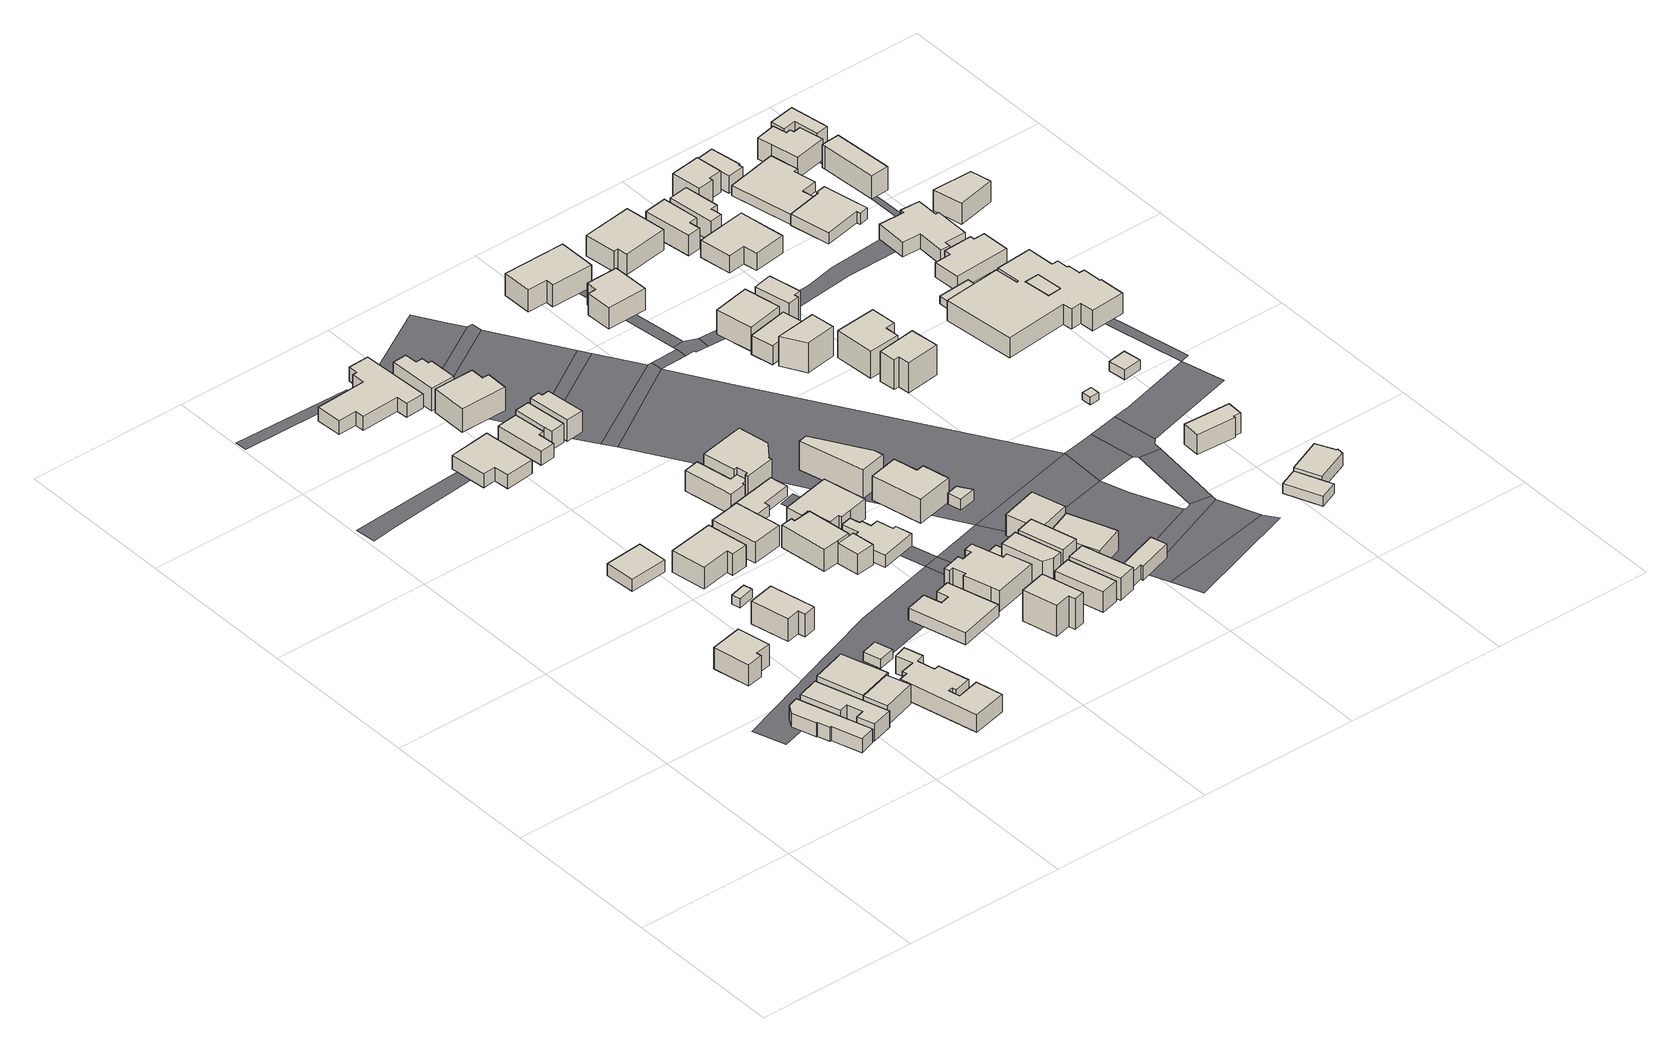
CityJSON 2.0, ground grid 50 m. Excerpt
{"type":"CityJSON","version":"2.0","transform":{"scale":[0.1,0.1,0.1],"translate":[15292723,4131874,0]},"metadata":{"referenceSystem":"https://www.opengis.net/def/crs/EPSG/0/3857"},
"CityObjects":{
"building1":{"type":"Building","attributes":{"measured_height":7.1},"geometry":[{"type":"Solid","lod":"1","boundaries":[[[[0,1,2,3,4,5,6,7,8]],[[0,8,9,10]],[[8,7,11,9]],[[7,6,12,11]],[[6,5,13,12]],[[5,4,14,13]],[[4,3,15,14]],[[3,2,16,15]],[[2,1,17,16]],[[1,0,10,17]],[[10,9,11,12,13,14,15,16,17]]]]}]},
"building2":{"type":"Building","attributes":{"measured_height":8.4},"geometry":[{"type":"Solid","lod":"1","boundaries":[[[[18,19,20,21,22,23,24,25]],[[18,25,26,27]],[[25,24,28,26]],[[24,23,29,28]],[[23,22,30,29]],[[22,21,31,30]],[[21,20,32,31]],[[20,19,33,32]],[[19,18,27,33]],[[27,26,28,29,30,31,32,33]]]]}]},
"building3":{"type":"Building","attributes":{"measured_height":8,"year_of_construction":1998,"storeys_above_ground":2,"usage":"住宅","districts_and_zones_type":"第1種住居地域"},"geometry":[{"type":"Solid","lod":"1","boundaries":[[[[34,35,36,37,38,39]],[[34,39,40,41]],[[39,38,42,40]],[[38,37,43,42]],[[37,36,44,43]],[[36,35,45,44]],[[35,34,41,45]],[[41,40,42,43,44,45]]]]}]},
"building4":{"type":"Building","attributes":{"measured_height":7,"year_of_construction":1977,"storeys_above_ground":2,"usage":"店舗等併用住宅","districts_and_zones_type":"近隣商業地域"},"geometry":[{"type":"Solid","lod":"1","boundaries":[[[[46,47,48,49]],[[46,49,50,51]],[[49,48,52,50]],[[48,47,53,52]],[[47,46,51,53]],[[51,50,52,53]]]]}]},
"building5":{"type":"Building","attributes":{"measured_height":7.9,"year_of_construction":1974,"storeys_above_ground":2,"usage":"店舗等併用住宅","districts_and_zones_type":"近隣商業地域"},"geometry":[{"type":"Solid","lod":"1","boundaries":[[[[54,55,56,57,58]],[[54,58,59,60]],[[58,57,61,59]],[[57,56,62,61]],[[56,55,63,62]],[[55,54,60,63]],[[60,59,61,62,63]]]]}]},
"building6":{"type":"Building","attributes":{"measured_height":6.3,"storeys_above_ground":1,"usage":"文教厚生施設","districts_and_zones_type":"第1種住居地域"},"geometry":[{"type":"Solid","lod":"1","boundaries":[[[[64,65,66,67]],[[64,67,68,69]],[[67,66,70,68]],[[66,65,71,70]],[[65,64,69,71]],[[69,68,70,71]]]]}]},
"building7":{"type":"Building","attributes":{"measured_height":9.3},"geometry":[{"type":"Solid","lod":"1","boundaries":[[[[72,73,74,75,76,77,78,79,80,81,82,83,84,85,86,87,88,89]],[[72,89,90,91]],[[89,88,92,90]],[[88,87,93,92]],[[87,86,94,93]],[[86,85,95,94]],[[85,84,96,95]],[[84,83,97,96]],[[83,82,98,97]],[[82,81,99,98]],[[81,80,100,99]],[[80,79,101,100]],[[79,78,102,101]],[[78,77,103,102]],[[77,76,104,103]],[[76,75,105,104]],[[75,74,106,105]],[[74,73,107,106]],[[73,72,91,107]],[[91,90,92,93,94,95,96,97,98,99,100,101,102,103,104,105,106,107]]]]}]},
"building8":{"type":"Building","attributes":{"measured_height":8.5,"year_of_construction":1996,"storeys_above_ground":2,"usage":"住宅","districts_and_zones_type":"第1種住居地域"},"geometry":[{"type":"Solid","lod":"1","boundaries":[[[[108,109,110,111,112,113]],[[108,113,114,115]],[[113,112,116,114]],[[112,111,117,116]],[[111,110,118,117]],[[110,109,119,118]],[[109,108,115,119]],[[115,114,116,117,118,119]]]]}]},
"building9":{"type":"Building","attributes":{"measured_height":2.8,"storeys_above_ground":1,"usage":"住宅","districts_and_zones_type":"近隣商業地域"},"geometry":[{"type":"Solid","lod":"1","boundaries":[[[[120,121,122,123]],[[120,123,124,125]],[[123,122,126,124]],[[122,121,127,126]],[[121,120,125,127]],[[125,124,126,127]]]]}]},
"building10":{"type":"Building","attributes":{"measured_height":2.1},"geometry":[{"type":"Solid","lod":"1","boundaries":[[[[128,129,130,131]],[[128,131,132,133]],[[131,130,134,132]],[[130,129,135,134]],[[129,128,133,135]],[[133,132,134,135]]]]}]},
"building11":{"type":"Building","attributes":{"measured_height":8,"year_of_construction":1989,"storeys_above_ground":2,"usage":"住宅","districts_and_zones_type":"第1種住居地域"},"geometry":[{"type":"Solid","lod":"1","boundaries":[[[[136,137,138,139,140,141]],[[136,141,142,143]],[[141,140,144,142]],[[140,139,145,144]],[[139,138,146,145]],[[138,137,147,146]],[[137,136,143,147]],[[143,142,144,145,146,147]]]]}]},
"building12":{"type":"Building","attributes":{"measured_height":6.8},"geometry":[{"type":"Solid","lod":"1","boundaries":[[[[148,149,150,151,152,153]],[[148,153,154,155]],[[153,152,156,154]],[[152,151,157,156]],[[151,150,158,157]],[[150,149,159,158]],[[149,148,155,159]],[[155,154,156,157,158,159]]]]}]},
"building13":{"type":"Building","attributes":{"measured_height":6.9},"geometry":[{"type":"Solid","lod":"1","boundaries":[[[[160,161,162,163,164,165,166,167,168,169,170,171]],[[160,171,172,173]],[[171,170,174,172]],[[170,169,175,174]],[[169,168,176,175]],[[168,167,177,176]],[[167,166,178,177]],[[166,165,179,178]],[[165,164,180,179]],[[164,163,181,180]],[[163,162,182,181]],[[162,161,183,182]],[[161,160,173,183]],[[173,172,174,175,176,177,178,179,180,181,182,183]]]]}]},
"building14":{"type":"Building","attributes":{"measured_height":6.9,"year_of_construction":1998,"storeys_above_ground":2,"usage":"業務施設","districts_and_zones_type":"第1種住居地域"},"geometry":[{"type":"Solid","lod":"1","boundaries":[[[[184,185,186,187]],[[184,187,188,189]],[[187,186,190,188]],[[186,185,191,190]],[[185,184,189,191]],[[189,188,190,191]]]]}]},
"building15":{"type":"Building","attributes":{"measured_height":6.5},"geometry":[{"type":"Solid","lod":"1","boundaries":[[[[192,193,194,195,196,197]],[[192,197,198,199]],[[197,196,200,198]],[[196,195,201,200]],[[195,194,202,201]],[[194,193,203,202]],[[193,192,199,203]],[[199,198,200,201,202,203]]]]}]},
"building16":{"type":"Building","attributes":{"measured_height":4.6},"geometry":[{"type":"Solid","lod":"1","boundaries":[[[[204,205,206,207,208,209,210,211]],[[204,211,212,213]],[[211,210,214,212]],[[210,209,215,214]],[[209,208,216,215]],[[208,207,217,216]],[[207,206,218,217]],[[206,205,219,218]],[[205,204,213,219]],[[213,212,214,215,216,217,218,219]]]]}]},
"building17":{"type":"Building","attributes":{"measured_height":8.7,"year_of_construction":1989,"storeys_above_ground":2,"usage":"住宅","districts_and_zones_type":"近隣商業地域"},"geometry":[{"type":"Solid","lod":"1","boundaries":[[[[220,221,222,223,224,225,226]],[[220,226,227,228]],[[226,225,229,227]],[[225,224,230,229]],[[224,223,231,230]],[[223,222,232,231]],[[222,221,233,232]],[[221,220,228,233]],[[228,227,229,230,231,232,233]]]]}]},
"building18":{"type":"Building","attributes":{"measured_height":8.1,"year_of_construction":2013,"storeys_above_ground":2,"usage":"住宅","districts_and_zones_type":"近隣商業地域"},"geometry":[{"type":"Solid","lod":"1","boundaries":[[[[234,235,236,237,238,239,240,241]],[[234,241,242,243]],[[241,240,244,242]],[[240,239,245,244]],[[239,238,246,245]],[[238,237,247,246]],[[237,236,248,247]],[[236,235,249,248]],[[235,234,243,249]],[[243,242,244,245,246,247,248,249]]]]}]},
"building19":{"type":"Building","attributes":{"measured_height":9.7,"year_of_construction":2005,"storeys_above_ground":2,"usage":"住宅","districts_and_zones_type":"近隣商業地域"},"geometry":[{"type":"Solid","lod":"1","boundaries":[[[[250,251,252,253,254,255]],[[250,255,256,257]],[[255,254,258,256]],[[254,253,259,258]],[[253,252,260,259]],[[252,251,261,260]],[[251,250,257,261]],[[257,256,258,259,260,261]]]]}]},
"building20":{"type":"Building","attributes":{"measured_height":7.2,"year_of_construction":1999,"storeys_above_ground":2,"usage":"住宅","districts_and_zones_type":"第1種住居地域"},"geometry":[{"type":"Solid","lod":"1","boundaries":[[[[262,263,264,265,266]],[[262,266,267,268]],[[266,265,269,267]],[[265,264,270,269]],[[264,263,271,270]],[[263,262,268,271]],[[268,267,269,270,271]]]]}]},
"building21":{"type":"Building","attributes":{"measured_height":6.4,"year_of_construction":1968,"storeys_above_ground":2,"usage":"店舗等併用住宅","districts_and_zones_type":"近隣商業地域"},"geometry":[{"type":"Solid","lod":"1","boundaries":[[[[272,273,192,197,274]],[[272,274,275,276]],[[274,197,277,275]],[[197,192,278,277]],[[192,273,279,278]],[[273,272,276,279]],[[276,275,277,278,279]]]]}]},
"building22":{"type":"Building","attributes":{"measured_height":7.1,"year_of_construction":1988,"storeys_above_ground":2,"usage":"住宅","districts_and_zones_type":"近隣商業地域"},"geometry":[{"type":"Solid","lod":"1","boundaries":[[[[280,281,282,283,284,285,286,287,288,289]],[[280,289,290,291]],[[289,288,292,290]],[[288,287,293,292]],[[287,286,294,293]],[[286,285,295,294]],[[285,284,296,295]],[[284,283,297,296]],[[283,282,298,297]],[[282,281,299,298]],[[281,280,291,299]],[[291,290,292,293,294,295,296,297,298,299]]]]}]},
"building23":{"type":"Building","attributes":{"measured_height":8.7,"year_of_construction":1983,"storeys_above_ground":2,"usage":"住宅","districts_and_zones_type":"近隣商業地域"},"geometry":[{"type":"Solid","lod":"1","boundaries":[[[[300,301,302,303,304,305]],[[300,305,306,307]],[[305,304,308,306]],[[304,303,309,308]],[[303,302,310,309]],[[302,301,311,310]],[[301,300,307,311]],[[307,306,308,309,310,311]]]]}]},
"building24":{"type":"Building","attributes":{"measured_height":3.8,"year_of_construction":1961,"storeys_above_ground":1,"usage":"住宅","districts_and_zones_type":"近隣商業地域"},"geometry":[{"type":"Solid","lod":"1","boundaries":[[[[312,313,314,315,316,317]],[[312,317,318,319]],[[317,316,320,318]],[[316,315,321,320]],[[315,314,322,321]],[[314,313,323,322]],[[313,312,319,323]],[[319,318,320,321,322,323]]]]}]},
"building25":{"type":"Building","attributes":{"measured_height":10.2,"year_of_construction":1986,"storeys_above_ground":3,"usage":"住宅","districts_and_zones_type":"近隣商業地域"},"geometry":[{"type":"Solid","lod":"1","boundaries":[[[[324,325,326,327,328,329]],[[324,329,330,331]],[[329,328,332,330]],[[328,327,333,332]],[[327,326,334,333]],[[326,325,335,334]],[[325,324,331,335]],[[331,330,332,333,334,335]]]]}]},
"building26":{"type":"Building","attributes":{"measured_height":5,"year_of_construction":1961,"storeys_above_ground":1,"usage":"住宅","districts_and_zones_type":"近隣商業地域"},"geometry":[{"type":"Solid","lod":"1","boundaries":[[[[336,337,338,339,340,341,342,343,344,345,346,347]],[[336,347,348,349]],[[347,346,350,348]],[[346,345,351,350]],[[345,344,352,351]],[[344,343,353,352]],[[343,342,354,353]],[[342,341,355,354]],[[341,340,356,355]],[[340,339,357,356]],[[339,338,358,357]],[[338,337,359,358]],[[337,336,349,359]],[[349,348,350,351,352,353,354,355,356,357,358,359]]]]}]},
"building27":{"type":"Building","attributes":{"measured_height":7.5,"year_of_construction":1972,"storeys_above_ground":2,"usage":"住宅","districts_and_zones_type":"近隣商業地域"},"geometry":[{"type":"Solid","lod":"1","boundaries":[[[[360,347,346,361,362,363,364,365,366]],[[360,366,367,368]],[[366,365,369,367]],[[365,364,370,369]],[[364,363,371,370]],[[363,362,372,371]],[[362,361,373,372]],[[361,346,374,373]],[[346,347,375,374]],[[347,360,368,375]],[[368,367,369,370,371,372,373,374,375]]]]}]},
"building28":{"type":"Building","attributes":{"measured_height":8.3},"geometry":[{"type":"Solid","lod":"1","boundaries":[[[[376,377,378,379,380,381,382,383,384,385,386,387,388,389,390]],[[376,390,391,392]],[[390,389,393,391]],[[389,388,394,393]],[[388,387,395,394]],[[387,386,396,395]],[[386,385,397,396]],[[385,384,398,397]],[[384,383,399,398]],[[383,382,400,399]],[[382,381,401,400]],[[381,380,402,401]],[[380,379,403,402]],[[379,378,404,403]],[[378,377,405,404]],[[377,376,392,405]],[[392,391,393,394,395,396,397,398,399,400,401,402,403,404,405]]]]}]},
"building29":{"type":"Building","attributes":{"measured_height":10,"year_of_construction":2000,"storeys_above_ground":3,"usage":"住宅","districts_and_zones_type":"近隣商業地域"},"geometry":[{"type":"Solid","lod":"1","boundaries":[[[[406,407,408,409,410,411,412,413,414,415]],[[406,415,416,417]],[[415,414,418,416]],[[414,413,419,418]],[[413,412,420,419]],[[412,411,421,420]],[[411,410,422,421]],[[410,409,423,422]],[[409,408,424,423]],[[408,407,425,424]],[[407,406,417,425]],[[417,416,418,419,420,421,422,423,424,425]]]]}]},
"building30":{"type":"Building","attributes":{"measured_height":11.4,"year_of_construction":2016,"storeys_above_ground":3,"usage":"住宅","districts_and_zones_type":"近隣商業地域"},"geometry":[{"type":"Solid","lod":"1","boundaries":[[[[426,427,428,429,430]],[[426,430,431,432]],[[430,429,433,431]],[[429,428,434,433]],[[428,427,435,434]],[[427,426,432,435]],[[432,431,433,434,435]]]]}]},
"building31":{"type":"Building","attributes":{"measured_height":2.5},"geometry":[{"type":"Solid","lod":"1","boundaries":[[[[436,437,438,439]],[[436,439,440,441]],[[439,438,442,440]],[[438,437,443,442]],[[437,436,441,443]],[[441,440,442,443]]]]}]},
"building32":{"type":"Building","attributes":{"measured_height":7.8},"geometry":[{"type":"Solid","lod":"1","boundaries":[[[[444,445,446,447]],[[444,447,448,449]],[[447,446,450,448]],[[446,445,451,450]],[[445,444,449,451]],[[449,448,450,451]]]]}]},
"building33":{"type":"Building","attributes":{"measured_height":11.3,"year_of_construction":2016,"storeys_above_ground":3,"usage":"住宅","districts_and_zones_type":"近隣商業地域"},"geometry":[{"type":"Solid","lod":"1","boundaries":[[[[452,453,454,455]],[[452,455,456,457]],[[455,454,458,456]],[[454,453,459,458]],[[453,452,457,459]],[[457,456,458,459]]]]}]},
"building34":{"type":"Building","attributes":{"measured_height":7.5,"year_of_construction":2003,"storeys_above_ground":2,"usage":"住宅","districts_and_zones_type":"近隣商業地域"},"geometry":[{"type":"Solid","lod":"1","boundaries":[[[[460,461,462,463]],[[460,463,464,465]],[[463,462,466,464]],[[462,461,467,466]],[[461,460,465,467]],[[465,464,466,467]]]]}]},
"building35":{"type":"Building","attributes":{"measured_height":11.8},"geometry":[{"type":"Solid","lod":"1","boundaries":[[[[468,469,470,471,472]],[[468,472,473,474]],[[472,471,475,473]],[[471,470,476,475]],[[470,469,477,476]],[[469,468,474,477]],[[474,473,475,476,477]]]]}]},
"building36":{"type":"Building","attributes":{"measured_height":9.2,"year_of_construction":2004,"storeys_above_ground":2,"usage":"住宅","districts_and_zones_type":"近隣商業地域"},"geometry":[{"type":"Solid","lod":"1","boundaries":[[[[478,479,480,481,482,483]],[[478,483,484,485]],[[483,482,486,484]],[[482,481,487,486]],[[481,480,488,487]],[[480,479,489,488]],[[479,478,485,489]],[[485,484,486,487,488,489]]]]}]},
"building37":{"type":"Building","attributes":{"measured_height":4.2,"year_of_construction":2005,"storeys_above_ground":1,"usage":"住宅","districts_and_zones_type":"近隣商業地域"},"geometry":[{"type":"Solid","lod":"1","boundaries":[[[[490,491,492,493]],[[490,493,494,495]],[[493,492,496,494]],[[492,491,497,496]],[[491,490,495,497]],[[495,494,496,497]]]]}]},
"building38":{"type":"Building","attributes":{"measured_height":7.3,"year_of_construction":1997,"storeys_above_ground":2,"usage":"商業施設","districts_and_zones_type":"近隣商業地域"},"geometry":[{"type":"Solid","lod":"1","boundaries":[[[[498,499,500,501,502]],[[498,502,503,504]],[[502,501,505,503]],[[501,500,506,505]],[[500,499,507,506]],[[499,498,504,507]],[[504,503,505,506,507]]]]}]},
"building39":{"type":"Building","attributes":{"measured_height":8.3,"year_of_construction":1960,"storeys_above_ground":2,"usage":"住宅","districts_and_zones_type":"近隣商業地域"},"geometry":[{"type":"Solid","lod":"1","boundaries":[[[[508,509,510,511]],[[508,511,512,513]],[[511,510,514,512]],[[510,509,515,514]],[[509,508,513,515]],[[513,512,514,515]]]]}]},
"building40":{"type":"Building","attributes":{"measured_height":7.4,"year_of_construction":1970,"storeys_above_ground":1,"usage":"店舗等併用住宅","districts_and_zones_type":"近隣商業地域"},"geometry":[{"type":"Solid","lod":"1","boundaries":[[[[516,517,518,519,520,521]],[[516,521,522,523]],[[521,520,524,522]],[[520,519,525,524]],[[519,518,526,525]],[[518,517,527,526]],[[517,516,523,527]],[[523,522,524,525,526,527]]]]}]},
"building41":{"type":"Building","attributes":{"measured_height":8.4,"year_of_construction":2006,"storeys_above_ground":2,"usage":"共同住宅","districts_and_zones_type":"近隣商業地域"},"geometry":[{"type":"Solid","lod":"1","boundaries":[[[[528,529,530,531,532,533]],[[528,533,534,535]],[[533,532,536,534]],[[532,531,537,536]],[[531,530,538,537]],[[530,529,539,538]],[[529,528,535,539]],[[535,534,536,537,538,539]]]]}]},
"building42":{"type":"Building","attributes":{"measured_height":8.1,"year_of_construction":2005,"storeys_above_ground":2,"usage":"共同住宅","districts_and_zones_type":"近隣商業地域"},"geometry":[{"type":"Solid","lod":"1","boundaries":[[[[540,541,542,543,544,545]],[[540,545,546,547]],[[545,544,548,546]],[[544,543,549,548]],[[543,542,550,549]],[[542,541,551,550]],[[541,540,547,551]],[[547,546,548,549,550,551]]]]}]},
"building43":{"type":"Building","attributes":{"measured_height":12.1,"year_of_construction":2007,"storeys_above_ground":3,"usage":"住宅","districts_and_zones_type":"近隣商業地域"},"geometry":[{"type":"Solid","lod":"1","boundaries":[[[[552,553,554,555]],[[552,555,556,557]],[[555,554,558,556]],[[554,553,559,558]],[[553,552,557,559]],[[557,556,558,559]]]]}]},
"building44":{"type":"Building","attributes":{"measured_height":7.5},"geometry":[{"type":"Solid","lod":"1","boundaries":[[[[560,561,562,563]],[[560,563,564,565]],[[563,562,566,564]],[[562,561,567,566]],[[561,560,565,567]],[[565,564,566,567]]]]}]},
"building45":{"type":"Building","attributes":{"measured_height":9.4},"geometry":[{"type":"Solid","lod":"1","boundaries":[[[[568,569,570,571]],[[568,571,572,573]],[[571,570,574,572]],[[570,569,575,574]],[[569,568,573,575]],[[573,572,574,575]]]]}]},
"building46":{"type":"Building","attributes":{"measured_height":12.5,"year_of_construction":2005,"storeys_above_ground":3,"usage":"住宅","districts_and_zones_type":"近隣商業地域"},"geometry":[{"type":"Solid","lod":"1","boundaries":[[[[576,577,578,579,580,581]],[[576,581,582,583]],[[581,580,584,582]],[[580,579,585,584]],[[579,578,586,585]],[[578,577,587,586]],[[577,576,583,587]],[[583,582,584,585,586,587]]]]}]},
"building47":{"type":"Building","attributes":{"measured_height":10.1,"year_of_construction":2005,"storeys_above_ground":3,"usage":"住宅","districts_and_zones_type":"近隣商業地域"},"geometry":[{"type":"Solid","lod":"1","boundaries":[[[[588,589,590,591,592,593]],[[588,593,594,595]],[[593,592,596,594]],[[592,591,597,596]],[[591,590,598,597]],[[590,589,599,598]],[[589,588,595,599]],[[595,594,596,597,598,599]]]]}]},
"building48":{"type":"Building","attributes":{"measured_height":9.6,"year_of_construction":2013,"storeys_above_ground":3,"usage":"住宅","districts_and_zones_type":"近隣商業地域"},"geometry":[{"type":"Solid","lod":"1","boundaries":[[[[600,601,602,603,604,605]],[[600,605,606,607]],[[605,604,608,606]],[[604,603,609,608]],[[603,602,610,609]],[[602,601,611,610]],[[601,600,607,611]],[[607,606,608,609,610,611]]]]}]},
"building49":{"type":"Building","attributes":{"measured_height":8,"year_of_construction":2006,"storeys_above_ground":2,"usage":"住宅","districts_and_zones_type":"近隣商業地域"},"geometry":[{"type":"Solid","lod":"1","boundaries":[[[[612,613,614,615,616,617]],[[612,617,618,619]],[[617,616,620,618]],[[616,615,621,620]],[[615,614,622,621]],[[614,613,623,622]],[[613,612,619,623]],[[619,618,620,621,622,623]]]]}]},
"building50":{"type":"Building","attributes":{"measured_height":7.4},"geometry":[{"type":"Solid","lod":"1","boundaries":[[[[624,625,626,627,628,629]],[[624,629,630,631]],[[629,628,632,630]],[[628,627,633,632]],[[627,626,634,633]],[[626,625,635,634]],[[625,624,631,635]],[[631,630,632,633,634,635]]]]}]},
"building51":{"type":"Building","attributes":{"measured_height":3.6,"storeys_above_ground":1,"usage":"住宅","districts_and_zones_type":"商業地域"},"geometry":[{"type":"Solid","lod":"1","boundaries":[[[[636,637,638,639,640]],[[636,640,641,642]],[[640,639,643,641]],[[639,638,644,643]],[[638,637,645,644]],[[637,636,642,645]],[[642,641,643,644,645]]]]}]},
"building52":{"type":"Building","attributes":{"measured_height":2.4},"geometry":[{"type":"Solid","lod":"1","boundaries":[[[[646,647,648,649]],[[646,649,650,651]],[[649,648,652,650]],[[648,647,653,652]],[[647,646,651,653]],[[651,650,652,653]]]]}]},
"building53":{"type":"Building","attributes":{"measured_height":7.6,"year_of_construction":1980,"storeys_above_ground":2,"usage":"住宅","districts_and_zones_type":"近隣商業地域"},"geometry":[{"type":"Solid","lod":"1","boundaries":[[[[654,655,656,657,658,659]],[[654,659,660,661]],[[659,658,662,660]],[[658,657,663,662]],[[657,656,664,663]],[[656,655,665,664]],[[655,654,661,665]],[[661,660,662,663,664,665]]]]}]},
"building54":{"type":"Building","attributes":{"measured_height":7.2},"geometry":[{"type":"Solid","lod":"1","boundaries":[[[[666,667,668,669,670,671]],[[666,671,672,673]],[[671,670,674,672]],[[670,669,675,674]],[[669,668,676,675]],[[668,667,677,676]],[[667,666,673,677]],[[673,672,674,675,676,677]]]]}]},
"building55":{"type":"Building","attributes":{"measured_height":7.3,"year_of_construction":2021,"storeys_above_ground":2,"usage":"住宅","districts_and_zones_type":"近隣商業地域"},"geometry":[{"type":"Solid","lod":"1","boundaries":[[[[678,679,680,681,682,683]],[[678,683,684,685]],[[683,682,686,684]],[[682,681,687,686]],[[681,680,688,687]],[[680,679,689,688]],[[679,678,685,689]],[[685,684,686,687,688,689]]]]}]},
"building56":{"type":"Building","attributes":{"measured_height":4.8,"year_of_construction":1950,"storeys_above_ground":1,"usage":"住宅","districts_and_zones_type":"商業地域"},"geometry":[{"type":"Solid","lod":"1","boundaries":[[[[690,691,692,693,694,695]],[[690,695,696,697]],[[695,694,698,696]],[[694,693,699,698]],[[693,692,700,699]],[[692,691,701,700]],[[691,690,697,701]],[[697,696,698,699,700,701]]]]}]},
"building57":{"type":"Building","attributes":{"measured_height":3.7,"storeys_above_ground":1,"usage":"文教厚生施設","districts_and_zones_type":"近隣商業地域"},"geometry":[{"type":"Solid","lod":"1","boundaries":[[[[702,703,704,705]],[[702,705,706,707]],[[705,704,708,706]],[[704,703,709,708]],[[703,702,707,709]],[[707,706,708,709]]]]}]},
"building58":{"type":"Building","attributes":{"measured_height":7.9,"year_of_construction":1980,"storeys_above_ground":2,"usage":"住宅","districts_and_zones_type":"近隣商業地域"},"geometry":[{"type":"Solid","lod":"1","boundaries":[[[[710,711,712,713,714,715]],[[710,715,716,717]],[[715,714,718,716]],[[714,713,719,718]],[[713,712,720,719]],[[712,711,721,720]],[[711,710,717,721]],[[717,716,718,719,720,721]]]]}]},
"building59":{"type":"Building","attributes":{"measured_height":2.9,"storeys_above_ground":1,"usage":"住宅","districts_and_zones_type":"近隣商業地域"},"geometry":[{"type":"Solid","lod":"1","boundaries":[[[[722,723,724,725,726,727]],[[722,727,728,729]],[[727,726,730,728]],[[726,725,731,730]],[[725,724,732,731]],[[724,723,733,732]],[[723,722,729,733]],[[729,728,730,731,732,733]]]]}]},
"building60":{"type":"Building","attributes":{"measured_height":12.9},"geometry":[{"type":"MultiSurface","lod":"1","boundaries":[[[734,735,736,737,738,739,740,741,742,743,744,745,746,747,748,749,750,751,752,753]],[[734,753,754,755]],[[753,752,756,754]],[[752,751,757,756]],[[751,750,758,757]],[[750,749,759,758]],[[749,748,760,759]],[[748,747,761,760]],[[747,746,762,761]],[[746,745,763,762]],[[745,744,764,763]],[[744,743,765,764]],[[743,742,766,765]],[[742,741,767,766]],[[741,740,768,767]],[[740,739,769,768]],[[739,738,770,769]],[[738,737,771,770]],[[737,736,772,771]],[[736,735,773,772]],[[735,734,755,773]],[[774,775,776,777]],[[775,778,779,776]],[[778,780,781,779]],[[780,774,777,781]],[[755,754,756,757,758,759,760,761,762,763,764,765,766,767,768,769,770,771,772,773]]]}]},
"building61":{"type":"Building","attributes":{"measured_height":6.6,"storeys_above_ground":1,"usage":"住宅","districts_and_zones_type":"近隣商業地域"},"geometry":[{"type":"Solid","lod":"1","boundaries":[[[[782,783,784,785,786,787]],[[782,787,788,789]],[[787,786,790,788]],[[786,785,791,790]],[[785,784,792,791]],[[784,783,793,792]],[[783,782,789,793]],[[789,788,790,791,792,793]]]]}]},
"building62":{"type":"Building","attributes":{"measured_height":4.9},"geometry":[{"type":"Solid","lod":"1","boundaries":[[[[794,795,796,797,798,799,800,801,802]],[[794,802,803,804]],[[802,801,805,803]],[[801,800,806,805]],[[800,799,807,806]],[[799,798,808,807]],[[798,797,809,808]],[[797,796,810,809]],[[796,795,811,810]],[[795,794,804,811]],[[804,803,805,806,807,808,809,810,811]]]]}]},
"building63":{"type":"Building","attributes":{"measured_height":5.9},"geometry":[{"type":"Solid","lod":"1","boundaries":[[[[812,813,814,815,816,817,818,819]],[[812,819,820,821]],[[819,818,822,820]],[[818,817,823,822]],[[817,816,824,823]],[[816,815,825,824]],[[815,814,826,825]],[[814,813,827,826]],[[813,812,821,827]],[[821,820,822,823,824,825,826,827]]]]}]},
"building64":{"type":"Building","attributes":{"measured_height":5.5,"year_of_construction":1990,"storeys_above_ground":1,"usage":"住宅","districts_and_zones_type":"近隣商業地域"},"geometry":[{"type":"Solid","lod":"1","boundaries":[[[[828,829,830,831,832,833,834,835]],[[828,835,836,837]],[[835,834,838,836]],[[834,833,839,838]],[[833,832,840,839]],[[832,831,841,840]],[[831,830,842,841]],[[830,829,843,842]],[[829,828,837,843]],[[837,836,838,839,840,841,842,843]]]]}]},
"building65":{"type":"Building","attributes":{"measured_height":6.5,"year_of_construction":1952,"storeys_above_ground":2,"usage":"住宅","districts_and_zones_type":"近隣商業地域"},"geometry":[{"type":"Solid","lod":"1","boundaries":[[[[844,845,846,847,848,849,850,851,852,853,854,855]],[[844,855,856,857]],[[855,854,858,856]],[[854,853,859,858]],[[853,852,860,859]],[[852,851,861,860]],[[851,850,862,861]],[[850,849,863,862]],[[849,848,864,863]],[[848,847,865,864]],[[847,846,866,865]],[[846,845,867,866]],[[845,844,857,867]],[[857,856,858,859,860,861,862,863,864,865,866,867]]]]}]},
"building66":{"type":"Building","attributes":{"measured_height":8.1,"year_of_construction":1982,"storeys_above_ground":2,"usage":"住宅","districts_and_zones_type":"近隣商業地域"},"geometry":[{"type":"Solid","lod":"1","boundaries":[[[[868,869,870,871,872,873,874,875,876]],[[868,876,877,878]],[[876,875,879,877]],[[875,874,880,879]],[[874,873,881,880]],[[873,872,882,881]],[[872,871,883,882]],[[871,870,884,883]],[[870,869,885,884]],[[869,868,878,885]],[[878,877,879,880,881,882,883,884,885]]]]}]},
"building67":{"type":"Building","attributes":{"measured_height":9.3,"year_of_construction":1996,"storeys_above_ground":2,"usage":"住宅","districts_and_zones_type":"近隣商業地域"},"geometry":[{"type":"Solid","lod":"1","boundaries":[[[[886,887,888,889,890]],[[886,890,891,892]],[[890,889,893,891]],[[889,888,894,893]],[[888,887,895,894]],[[887,886,892,895]],[[892,891,893,894,895]]]]}]},
"building68":{"type":"Building","attributes":{"measured_height":6.5,"year_of_construction":2020,"storeys_above_ground":2,"usage":"住宅","districts_and_zones_type":"近隣商業地域"},"geometry":[{"type":"Solid","lod":"1","boundaries":[[[[896,897,898,899,900,901]],[[896,901,902,903]],[[901,900,904,902]],[[900,899,905,904]],[[899,898,906,905]],[[898,897,907,906]],[[897,896,903,907]],[[903,902,904,905,906,907]]]]}]},
"building69":{"type":"Building","attributes":{"measured_height":7.5,"year_of_construction":1972,"storeys_above_ground":2,"usage":"住宅","districts_and_zones_type":"近隣商業地域"},"geometry":[{"type":"Solid","lod":"1","boundaries":[[[[908,909,910,911]],[[908,911,912,913]],[[911,910,914,912]],[[910,909,915,914]],[[909,908,913,915]],[[913,912,914,915]]]]}]},
"road1":{"type":"Road","geometry":[{"type":"MultiSurface","lod":"1","boundaries":[[[916,917,918,919,920,921,922,923,924]]]}]},
"road2":{"type":"Road","geometry":[{"type":"MultiSurface","lod":"1","boundaries":[[[925,926,927,928,929,930,931,932,933,934]]]}]},
"road3":{"type":"Road","geometry":[{"type":"MultiSurface","lod":"1","boundaries":[[[935,936,937,938]]]}]},
"road4":{"type":"Road","geometry":[{"type":"MultiSurface","lod":"1","boundaries":[[[939,940,941,942,943,944]]]}]},
"road5":{"type":"Road","geometry":[{"type":"MultiSurface","lod":"1","boundaries":[[[945,946,944,943,947]]]}]},
"road6":{"type":"Road","geometry":[{"type":"MultiSurface","lod":"1","boundaries":[[[948,949,917,916]]]}]},
"road7":{"type":"Road","geometry":[{"type":"MultiSurface","lod":"1","boundaries":[[[950,951,952,917,949]]]}]},
"road8":{"type":"Road","geometry":[{"type":"MultiSurface","lod":"1","boundaries":[[[953,945,947,926]]]}]},
"road9":{"type":"Road","geometry":[{"type":"MultiSurface","lod":"1","boundaries":[[[954,953,926,925,955]]]}]},
"road10":{"type":"Road","geometry":[{"type":"MultiSurface","lod":"1","boundaries":[[[956,954,955,957]]]}]},
"road11":{"type":"Road","geometry":[{"type":"MultiSurface","lod":"1","boundaries":[[[958,959,956,957,960]]]}]},
"road12":{"type":"Road","geometry":[{"type":"MultiSurface","lod":"1","boundaries":[[[961,962,949,948,963]]]}]},
"road13":{"type":"Road","geometry":[{"type":"MultiSurface","lod":"1","boundaries":[[[964,958,960,965,962,966,967,968]]]}]},
"road14":{"type":"Road","geometry":[{"type":"MultiSurface","lod":"1","boundaries":[[[969,970,959,958]]]}]},
"road15":{"type":"Road","geometry":[{"type":"MultiSurface","lod":"1","boundaries":[[[971,966,962,961]]]}]},
"road16":{"type":"Road","geometry":[{"type":"MultiSurface","lod":"1","boundaries":[[[972,971,961,973,974,975,976,977]]]}]},
"road17":{"type":"Road","geometry":[{"type":"MultiSurface","lod":"1","boundaries":[[[978,979,980,970,969,981,982,983]]]}]},
"road18":{"type":"Road","geometry":[{"type":"MultiSurface","lod":"1","boundaries":[[[979,984,985,980]]]}]},
"road19":{"type":"Road","geometry":[{"type":"MultiSurface","lod":"1","boundaries":[[[986,987,988,989,990,976,975,991,992]]]}]},
"road20":{"type":"Road","geometry":[{"type":"MultiSurface","lod":"1","boundaries":[[[993,994,995,996]]]}]},
"road21":{"type":"Road","geometry":[{"type":"MultiSurface","lod":"1","boundaries":[[[994,992,991,995]]]}]},
"road22":{"type":"Road","geometry":[{"type":"MultiSurface","lod":"1","boundaries":[[[997,998,999,966,971,1000]]]}]},
"road23":{"type":"Road","geometry":[{"type":"MultiSurface","lod":"1","boundaries":[[[1001,1002,987,986]]]}]},
"road24":{"type":"Road","geometry":[{"type":"MultiSurface","lod":"1","boundaries":[[[1003,1004,998,997,1002,1001,1005]]]}]},
"road25":{"type":"Road","geometry":[{"type":"MultiSurface","lod":"1","boundaries":[[[1006,1007,1008,1009,1010,1011,1012,978,983,1013,1014,1015,1016,1017,1018,1019,1020,1021,1022]]]}]},
"road26":{"type":"Road","geometry":[{"type":"MultiSurface","lod":"1","boundaries":[[[1023,1024,1025,1026,1027,1028,1004,1003,1029]]]}]},
"road27":{"type":"Road","geometry":[{"type":"MultiSurface","lod":"1","boundaries":[[[1030,1031,1006,1032,1033,1034,1035,1036,1037,1024,1038,1039,1040,1041,1042]]]}]},
"road28":{"type":"Road","geometry":[{"type":"MultiSurface","lod":"1","boundaries":[[[1043,1044,1007,1006,1031,1045,1046]]]}]},
"road29":{"type":"Road","geometry":[{"type":"MultiSurface","lod":"1","boundaries":[[[1047,1048,1049,1050,1051,1007,1044,1052,1053,1054]]]}]}
},
"vertices":[
[407,148,80],[358,132,80],[329,224,80],[325,223,80],[312,261,80],[310,260,80],[286,334,80],[302,364,80],[335,375,80],[335,375,126],[407,148,126],[302,364,126],[286,334,126],[310,260,126],[312,261,126],[325,223,126],[329,224,126],[358,132,126],
[482,169,81],[416,149,81],[399,203,81],[426,211,81],[411,259,81],[384,251,81],[346,371,81],[413,392,81],[413,392,136],[482,169,136],[346,371,136],[384,251,136],[411,259,136],[426,211,136],[399,203,136],[416,149,136],
[406,572,83],[357,563,83],[359,548,83],[309,538,83],[286,654,83],[386,674,83],[386,674,154],[406,572,154],[286,654,154],[309,538,154],[359,548,154],[357,563,154],
[587,209,83],[482,176,83],[460,250,83],[564,281,83],[564,281,148],[587,209,148],[460,250,148],[482,176,148],
[572,284,82],[564,281,82],[460,250,82],[418,391,82],[528,425,82],[528,425,150],[572,284,150],[418,391,150],[460,250,150],[564,281,150],
[450,1054,85],[331,1044,85],[323,1138,85],[442,1148,85],[442,1148,125],[450,1054,125],[323,1138,125],[331,1044,125],
[699,293,80],[673,285,80],[686,230,80],[702,234,80],[725,138,80],[672,125,80],[669,138,80],[655,135,80],[663,100,80],[734,117,80],[753,34,80],[646,8,80],[588,254,80],[617,261,80],[613,276,80],[658,286,80],[643,339,80],[683,351,80],[683,351,138],[699,293,138],[643,339,138],[658,286,138],[613,276,138],[617,261,138],[588,254,138],[646,8,138],[753,34,138],[734,117,138],[663,100,138],[655,135,138],[669,138,138],[672,125,138],[725,138,138],[702,234,138],[686,230,138],[673,285,138],
[597,617,82],[558,608,82],[553,630,82],[511,621,82],[485,741,82],[566,759,82],[566,759,157],[597,617,157],[485,741,157],[511,621,157],[553,630,157],[558,608,157],
[675,390,83],[623,376,83],[609,431,83],[660,445,83],[660,445,113],[675,390,113],[609,431,113],[623,376,113],
[556,823,84],[504,810,84],[498,837,84],[549,850,84],[549,850,114],[556,823,114],[498,837,114],[504,810,114],
[629,937,85],[577,929,85],[574,948,85],[482,932,85],[464,1041,85],[608,1065,85],[608,1065,156],[629,937,156],[464,1041,156],[482,932,156],[574,948,156],[577,929,156],
[454,1605,81],[363,1595,81],[358,1643,81],[317,1639,81],[305,1754,81],[436,1769,81],[436,1769,126],[454,1605,126],[305,1754,126],[317,1639,126],[358,1643,126],[363,1595,126],
[412,2002,83],[352,1998,83],[350,2033,83],[229,2027,83],[227,2056,83],[169,2053,83],[164,2133,83],[324,2142,83],[322,2183,83],[337,2184,83],[336,2214,83],[401,2217,83],[401,2217,129],[412,2002,129],[336,2214,129],[337,2184,129],[322,2183,129],[324,2142,129],[164,2133,129],[169,2053,129],[227,2056,129],[229,2027,129],[350,2033,129],[352,1998,129],
[752,949,85],[656,933,85],[631,1078,85],[727,1095,85],[727,1095,153],[752,949,153],[631,1078,153],[656,933,153],
[554,1678,81],[536,1676,81],[542,1622,81],[495,1617,81],[478,1773,81],[543,1780,81],[543,1780,127],[554,1678,127],[478,1773,127],[495,1617,127],[542,1622,127],[536,1676,127],
[1004,352,83],[860,313,83],[812,491,83],[879,509,83],[894,454,83],[924,462,83],[915,499,83],[961,511,83],[961,511,122],[1004,352,122],[915,499,122],[924,462,122],[894,454,122],[879,509,122],[812,491,122],[860,313,122],
[791,933,85],[847,940,85],[865,801,85],[823,795,85],[773,789,85],[753,941,85],[790,945,85],[790,945,159],[791,933,159],[753,941,159],[773,789,159],[823,795,159],[865,801,159],[847,940,159],
[461,2091,83],[483,2092,83],[484,2068,83],[495,2068,83],[498,1980,83],[420,1977,83],[414,2128,83],[459,2130,83],[459,2130,158],[461,2091,158],[414,2128,158],[420,1977,158],[498,1980,158],[495,2068,158],[484,2068,158],[483,2092,158],
[551,1969,81],[551,1927,81],[572,1927,81],[571,1858,81],[425,1858,81],[425,1969,81],[425,1969,159],[551,1969,159],[425,1858,159],[571,1858,159],[572,1927,159],[551,1927,159],
[891,731,84],[833,724,84],[823,795,84],[865,801,84],[882,803,84],[882,803,151],[891,731,151],[865,801,151],[823,795,151],[833,724,151],
[603,1655,81],[557,1650,81],[589,1785,81],[589,1785,143],[603,1655,143],[543,1780,143],[554,1678,143],[557,1650,143],
[781,1185,84],[796,1188,84],[807,1190,84],[813,1154,84],[803,1152,84],[793,1150,84],[794,1143,84],[741,1133,84],[713,1289,84],[761,1298,84],[761,1298,152],[781,1185,152],[713,1289,152],[741,1133,152],[794,1143,152],[793,1150,152],[803,1152,152],[813,1154,152],[807,1190,152],[796,1188,152],
[630,1777,82],[654,1780,82],[668,1658,82],[612,1652,82],[598,1787,82],[629,1790,82],[629,1790,152],[630,1777,152],[598,1787,152],[612,1652,152],[668,1658,152],[654,1780,152],
[904,1100,84],[812,1082,84],[815,1066,84],[747,1053,84],[733,1126,84],[894,1156,84],[894,1156,119],[904,1100,119],[733,1126,119],[747,1053,119],[815,1066,119],[812,1082,119],
[1157,190,82],[1123,182,82],[1118,203,82],[1067,190,82],[1041,298,82],[1125,319,82],[1125,319,184],[1157,190,184],[1041,298,184],[1067,190,184],[1118,203,184],[1123,182,184],
[945,852,84],[953,854,84],[960,823,84],[985,829,84],[997,778,84],[1008,780,84],[1020,729,84],[907,702,84],[881,815,84],[916,823,84],[904,876,84],[938,883,84],[938,883,125],[945,852,125],[904,876,125],[916,823,125],[881,815,125],[907,702,125],[1020,729,125],[1008,780,125],[997,778,125],[985,829,125],[960,823,125],[953,854,125],
[1000,896,84],[902,886,84],[867,879,84],[852,953,84],[828,948,84],[818,999,84],[972,1031,84],[972,1031,150],[1000,896,150],[818,999,150],[828,948,150],[852,953,150],[867,879,150],[902,886,150],[904,876,150],[938,883,150],
[1118,471,84],[1134,476,84],[1156,401,84],[1019,365,84],[1010,393,84],[987,477,84],[996,479,84],[985,519,84],[972,515,84],[967,532,84],[1028,548,84],[1031,532,84],[1066,541,84],[1061,560,84],[1090,568,84],[1090,568,153],[1118,471,153],[1061,560,153],[1066,541,153],[1031,532,153],[1028,548,153],[967,532,153],[972,515,153],[985,519,153],[996,479,153],[987,477,153],[1010,393,153],[1019,365,153],[1156,401,153],[1134,476,153],
[937,1220,83],[899,1170,83],[901,1160,83],[804,1143,83],[803,1152,83],[813,1154,83],[807,1190,83],[796,1188,83],[777,1291,83],[920,1318,83],[920,1318,174],[937,1220,174],[777,1291,174],[796,1188,174],[807,1190,174],[813,1154,174],[803,1152,174],[804,1143,174],[901,1160,174],[899,1170,174],
[1228,368,85],[1198,360,85],[1165,369,85],[1132,495,85],[1191,510,85],[1191,510,176],[1228,368,176],[1132,495,176],[1165,369,176],[1198,360,176],
[1190,520,84],[1127,503,84],[1113,555,84],[1176,572,84],[1176,572,104],[1190,520,104],[1113,555,104],[1127,503,104],
[1284,207,82],[1227,192,82],[1187,344,82],[1244,359,82],[1244,359,149],[1284,207,149],[1187,344,149],[1227,192,149],
[1295,386,85],[1239,371,85],[1202,512,85],[1259,527,85],[1259,527,176],[1295,386,176],[1202,512,176],[1239,371,176],
[1350,217,83],[1294,202,83],[1251,361,83],[1307,376,83],[1307,376,155],[1350,217,155],[1251,361,155],[1294,202,155],
[1129,1015,82],[1135,986,82],[1054,969,82],[1003,1171,82],[1031,1177,82],[1031,1177,177],[1129,1015,177],[1003,1171,177],[1054,969,177],[1135,986,177],
[1173,892,84],[1197,897,84],[1215,813,84],[1100,789,84],[1066,948,84],[1157,967,84],[1157,967,163],[1173,892,163],[1066,948,163],[1100,789,163],[1215,813,163],[1197,897,163],
[1270,777,84],[1217,766,84],[1208,808,84],[1244,817,84],[1244,817,120],[1270,777,120],[1208,808,120],[1217,766,120],
[1424,369,85],[1331,332,85],[1293,428,85],[1280,478,85],[1367,513,85],[1367,513,151],[1424,369,151],[1280,478,151],[1293,428,151],[1331,332,151],
[1381,534,84],[1268,502,84],[1239,607,84],[1353,638,84],[1353,638,154],[1381,534,154],[1239,607,154],[1268,502,154],
[1504,266,82],[1395,231,82],[1393,240,82],[1354,227,82],[1341,266,82],[1490,315,82],[1490,315,129],[1504,266,129],[1341,266,129],[1354,227,129],[1393,240,129],[1395,231,129],
[1081,2120,84],[948,2118,84],[948,2143,84],[885,2143,84],[884,2236,84],[1080,2238,84],[1080,2238,157],[1081,2120,157],[884,2236,157],[885,2143,157],[948,2143,157],[948,2118,157],
[1127,1955,84],[1000,1952,84],[998,2033,84],[1025,2034,84],[1025,2069,84],[1124,2071,84],[1124,2071,155],[1127,1955,155],[1025,2069,155],[1025,2034,155],[998,2033,155],[1000,1952,155],
[1381,1489,83],[1285,1476,83],[1244,1548,83],[1372,1564,83],[1372,1564,181],[1381,1489,181],[1244,1548,181],[1285,1476,181],
[1364,1587,83],[1235,1562,83],[1221,1632,83],[1350,1657,83],[1350,1657,145],[1364,1587,145],[1221,1632,145],[1235,1562,145],
[1343,1665,83],[1229,1642,83],[1206,1757,83],[1321,1779,83],[1321,1779,162],[1343,1665,162],[1206,1757,162],[1229,1642,162],
[1539,1255,83],[1433,1242,83],[1429,1278,83],[1413,1276,83],[1407,1328,83],[1528,1343,83],[1528,1343,182],[1539,1255,182],[1407,1328,182],[1413,1276,182],[1429,1278,182],[1433,1242,182],
[1521,1407,84],[1490,1404,84],[1494,1360,84],[1395,1352,84],[1385,1476,84],[1514,1487,84],[1514,1487,173],[1521,1407,173],[1385,1476,173],[1395,1352,173],[1494,1360,173],[1490,1404,173],
[1415,1665,82],[1392,1661,82],[1395,1650,82],[1358,1642,82],[1335,1755,82],[1394,1767,82],[1394,1767,177],[1415,1665,177],[1335,1755,177],[1358,1642,177],[1395,1650,177],[1392,1661,177],
[1328,2121,84],[1185,2102,84],[1181,2134,84],[1168,2132,84],[1155,2232,84],[1311,2252,84],[1311,2252,152],[1328,2121,152],[1155,2232,152],[1168,2132,152],[1181,2134,152],[1185,2102,152],
[1426,2104,86],[1398,2100,86],[1403,2065,86],[1361,2059,86],[1340,2210,86],[1411,2220,86],[1411,2220,153],[1426,2104,153],[1340,2210,153],[1361,2059,153],[1403,2065,153],[1398,2100,153],
[2005,234,81],[2019,201,81],[1962,177,81],[1916,288,81],[1973,312,81],[1973,312,113],[2005,234,113],[1916,288,113],[1962,177,113],[2019,201,113],
[1798,902,83],[1767,900,83],[1765,930,83],[1797,932,83],[1797,932,107],[1798,902,107],[1765,930,107],[1767,900,107],
[1560,1914,84],[1459,1899,84],[1452,1943,84],[1398,1935,84],[1383,2036,84],[1539,2059,84],[1539,2059,141],[1560,1914,141],[1383,2036,141],[1398,1935,141],[1452,1943,141],[1459,1899,141],
[1996,606,83],[1994,556,83],[1972,557,83],[1971,550,83],[1847,556,83],[1849,613,83],[1849,613,149],[1996,606,149],[1847,556,149],[1971,550,149],[1972,557,149],[1994,556,149],
[1503,2114,85],[1481,2111,85],[1486,2076,85],[1445,2071,85],[1428,2217,85],[1489,2225,85],[1489,2225,151],[1503,2114,151],[1428,2217,151],[1445,2071,151],[1486,2076,151],[1481,2111,151],
[2108,300,82],[2112,299,82],[2111,278,82],[2005,234,82],[1973,312,82],[2080,357,82],[2080,357,124],[2108,300,124],[1973,312,124],[2005,234,124],[2111,278,124],[2112,299,124],
[1964,933,83],[1905,925,83],[1898,980,83],[1956,988,83],[1956,988,115],[1964,933,115],[1898,980,115],[1905,925,115],
[1599,2216,85],[1558,2211,85],[1559,2200,85],[1508,2194,85],[1496,2288,85],[1589,2300,85],[1589,2300,156],[1599,2216,156],[1496,2288,156],[1508,2194,156],[1559,2200,156],[1558,2211,156],
[1843,1460,84],[1805,1457,84],[1805,1446,84],[1741,1442,84],[1739,1484,84],[1841,1491,84],[1841,1491,109],[1843,1460,109],[1739,1484,109],[1741,1442,109],[1805,1446,109],[1805,1457,109],
[2019,1362,83],[2040,1363,83],[2042,1327,83],[2048,1328,83],[2051,1288,83],[2068,1289,83],[2072,1229,83],[2076,1229,83],[2082,1148,83],[1974,1140,83],[1970,1184,83],[1936,1181,83],[1932,1210,83],[1732,1189,83],[1708,1417,83],[1891,1436,83],[1899,1361,83],[1904,1362,83],[1898,1439,83],[2013,1448,83],[2013,1448,150],[2019,1362,150],[1898,1439,150],[1904,1362,150],[1899,1361,150],[1891,1436,150],[1708,1417,150],[1732,1189,150],[1932,1210,150],[1936,1181,150],[1970,1184,150],[1974,1140,150],[2082,1148,150],[2076,1229,150],[2072,1229,150],[2068,1289,150],[2051,1288,150],[2048,1328,150],[2042,1327,150],[2040,1363,150],[1917,1348,83],[1963,1351,83],[1963,1351,150],[1917,1348,150],[1970,1267,83],[1970,1267,150],[1926,1263,83],[1926,1263,150],
[1668,2221,85],[1664,2220,85],[1666,2207,85],[1614,2199,85],[1595,2309,85],[1653,2318,85],[1653,2318,142],[1668,2221,142],[1595,2309,142],[1614,2199,142],[1666,2207,142],[1664,2220,142],
[1825,1886,83],[1795,1880,83],[1793,1891,83],[1678,1868,83],[1653,1993,83],[1749,2013,83],[1766,2016,83],[1765,2022,83],[1796,2028,83],[1796,2028,120],[1825,1886,120],[1765,2022,120],[1766,2016,120],[1749,2013,120],[1653,1993,120],[1678,1868,120],[1793,1891,120],[1795,1880,120],
[1792,2133,85],[1778,2130,85],[1792,2061,85],[1741,2051,85],[1749,2013,85],[1653,1993,85],[1613,2188,85],[1774,2221,85],[1774,2221,118],[1792,2133,118],[1613,2188,118],[1653,1993,118],[1749,2013,118],[1741,2051,118],[1792,2061,118],[1778,2130,118],
[1944,1592,84],[1979,1593,84],[1984,1505,84],[1807,1496,84],[1802,1579,84],[1854,1581,84],[1853,1602,84],[1944,1606,84],[1944,1606,133],[1944,1592,133],[1853,1602,133],[1854,1581,133],[1802,1579,133],[1807,1496,133],[1984,1505,133],[1979,1593,133],
[1937,1809,83],[1936,1740,83],[1947,1740,83],[1945,1629,83],[1878,1630,83],[1877,1611,83],[1848,1612,83],[1850,1700,83],[1792,1701,83],[1794,1800,83],[1875,1798,83],[1875,1811,83],[1875,1811,132],[1937,1809,132],[1875,1798,132],[1794,1800,132],[1792,1701,132],[1850,1700,132],[1848,1612,132],[1877,1611,132],[1878,1630,132],[1945,1629,132],[1947,1740,132],[1936,1740,132],
[1838,2235,86],[1853,2238,86],[1856,2225,86],[1879,2229,86],[1894,2153,86],[1792,2133,86],[1774,2221,86],[1765,2265,86],[1829,2278,86],[1829,2278,155],[1838,2235,155],[1765,2265,155],[1774,2221,155],[1792,2133,155],[1894,2153,155],[1879,2229,155],[1856,2225,155],[1853,2238,155],
[1945,1948,83],[1888,1944,83],[1875,2122,83],[1874,2131,83],[1931,2135,83],[1931,2135,160],[1945,1948,160],[1874,2131,160],[1875,2122,160],[1888,1944,160],
[1941,2192,85],[1902,2185,85],[1889,2262,85],[1847,2255,85],[1840,2300,85],[1921,2314,85],[1921,2314,150],[1941,2192,150],[1840,2300,150],[1847,2255,150],[1889,2262,150],[1902,2185,150],
[2106,1801,84],[2120,1736,84],[1999,1710,84],[1979,1803,84],[1979,1803,153],[2106,1801,153],[1999,1710,153],[2120,1736,153],
[1099,581,0],[1061,722,0],[793,655,0],[514,556,0],[468,539,0],[260,465,0],[294,367,0],[391,394,0],[836,511,0],
[651,1795,0],[647,1834,0],[414,1829,0],[414,1818,0],[322,1812,0],[262,1807,0],[11,1790,0],[18,1726,0],[102,1737,0],[323,1761,0],
[374,2271,0],[7,2281,0],[9,2243,0],[374,2239,0],
[761,2326,0],[708,2414,0],[401,2238,0],[460,2142,0],[485,2101,0],[790,2278,0],
[810,2246,0],[808,2279,0],[506,2067,0],
[1153,595,0],[1112,735,0],
[1049,967,0],[991,1183,0],[941,1170,0],
[949,2018,0],
[969,1984,0],[656,1796,0],
[1050,1852,0],[740,1670,0],
[1067,1816,0],[1064,1852,0],[766,1631,0],
[1352,649,0],[1276,776,0],[1256,622,0],
[1169,1646,0],[867,1464,0],[1651,864,0],[1559,1013,0],[1375,1311,0],
[1153,1819,0],[1152,1856,0],
[1647,715,0],
[1675,628,0],[1392,557,0],[1461,392,0],[1468,375,0],[1741,481,0],[1735,493,0],
[1226,1855,0],[1187,1872,0],[1151,1868,0],[1183,1820,0],[1184,1814,0],[1223,1812,0],
[1141,2230,0],[1105,2225,0],
[1832,479,0],[1765,488,0],[1759,482,0],[1752,480,0],[1746,479,0],[1487,327,0],[1830,460,0],
[1910,292,0],[1881,332,0],[1514,262,0],[1552,171,0],
[1779,740,0],[1757,883,0],[1718,876,0],[1745,733,0],
[1857,718,0],[1790,726,0],
[1874,762,0],[1852,901,0],[1860,746,0],
[1945,1816,0],[1957,1885,0],[1851,1880,0],[1690,1868,0],[1593,1846,0],[1500,1843,0],[1387,1848,0],[1385,1804,0],[1385,1797,0],[1399,1796,0],[1500,1789,0],[1519,1791,0],[1599,1801,0],[1699,1811,0],[1806,1813,0],[1856,1813,0],[1938,1815,0],
[2172,839,0],[2139,974,0],[2137,973,0],[2104,964,0],[1908,912,0],[1890,909,0],[1884,764,0],
[1985,1694,0],[1971,1820,0],[1959,1689,0],[1971,1630,0],[2018,1478,0],[2056,1355,0],[2072,1302,0],[2093,1198,0],[2168,982,0],[2124,1202,0],[2098,1309,0],[2081,1362,0],[1997,1637,0],
[1989,1881,0],[1977,1892,0],[2015,1827,0],[2021,1864,0],
[1952,2364,0],[1952,2366,0],[1935,2362,0],[1951,2272,0],[1957,2013,0],[1975,1999,0],[1968,2209,0],[1966,2269,0]
]}
